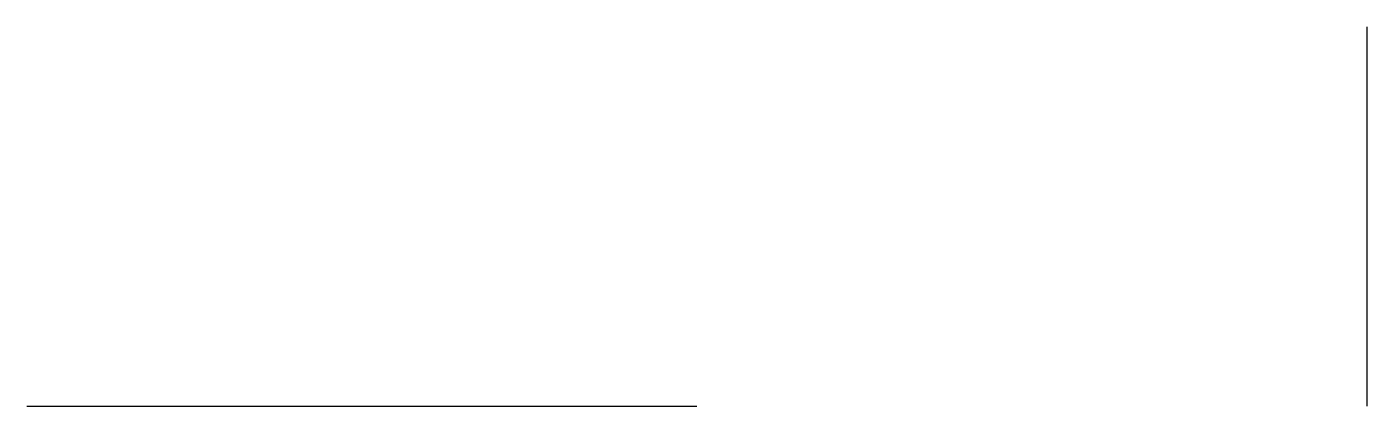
# Model space of a CAD drawing. Header units: millimetres. Extents: x 0 to 30, y 0 to 8.5.
import ezdxf

# ---------------------------------------------------------------- set-up
doc = ezdxf.new("R2010")
doc.units = ezdxf.units.MM
doc.layers.get('0').update_dxf_attribs({"linetype": 'CONTINUOUS'})

msp = doc.modelspace()

# ---------------------------------------------------------------- linework, layer by layer
for p, q in [((30, -0.003), (30, 8.482)), ((0, 0), (15, 0))]:
    msp.add_line(p, q)

doc.saveas('drawing.dxf')
